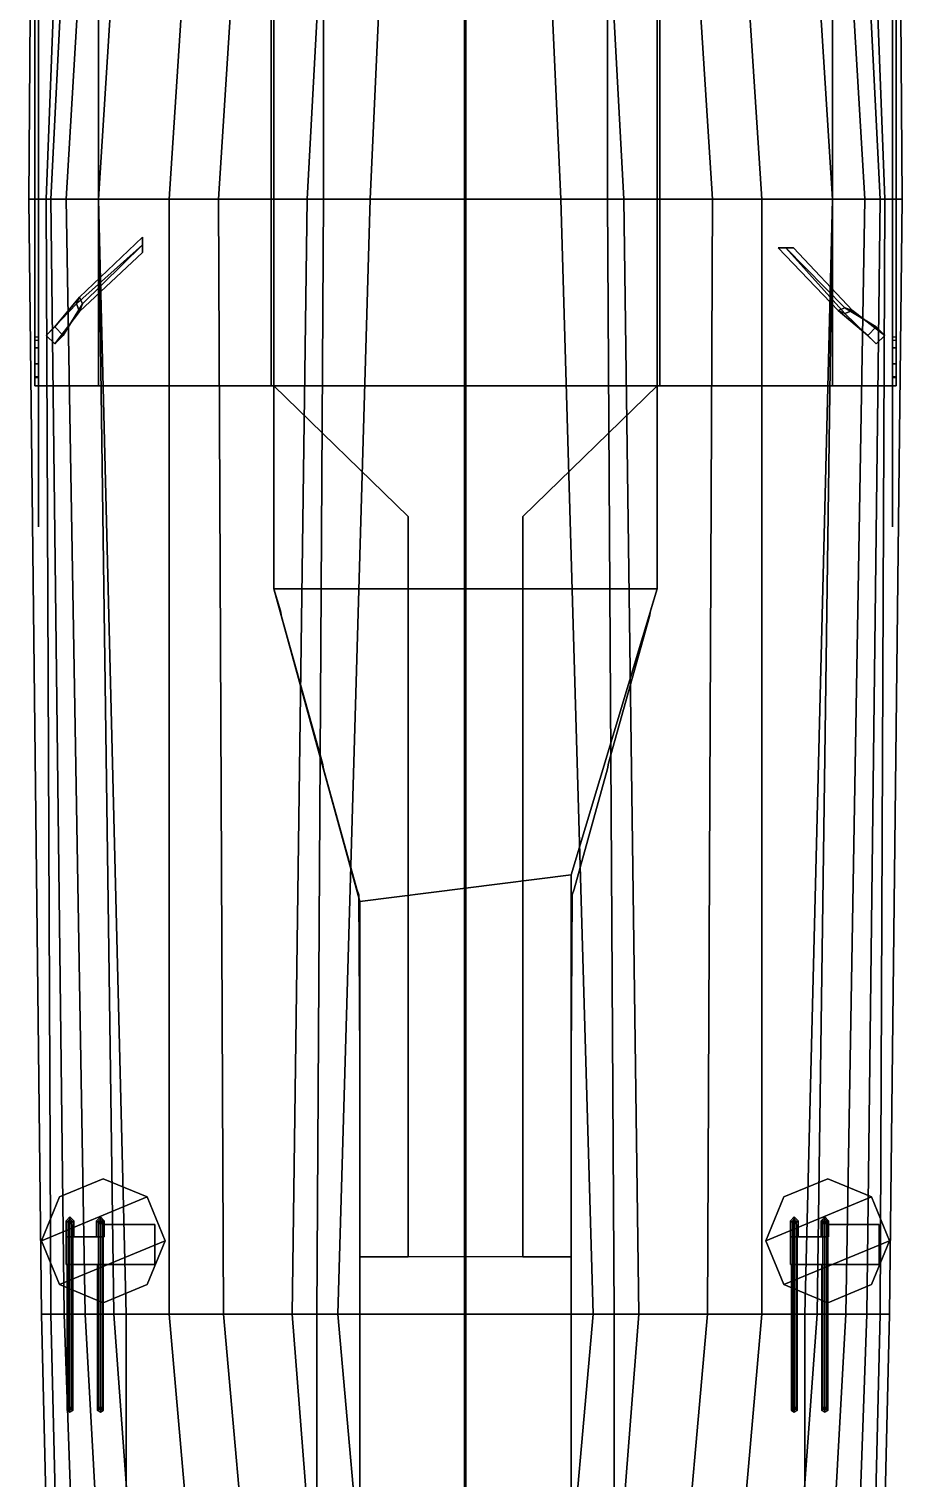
# Model space of a CAD drawing. Extents: x -4.6 to 4.6, y -46 to 43.8.
# Drawn here: x -4.58 to 4.58, y -11.52 to 3.69 of the extents above; entities that cross this region are included whole.
import ezdxf

# ---------------------------------------------------------------- set-up
doc = ezdxf.new("R2010")
doc.units = 0
doc.layers.get('0').update_dxf_attribs({"linetype": 'CONTINUOUS'})
doc.layers.add('RAILINGS', color=6, linetype='CONTINUOUS')
doc.layers.add('SUPERSTRUCTURE', color=3, linetype='CONTINUOUS')

msp = doc.modelspace()

# ---------------------------------------------------------------- linework, layer by layer
for points in [[(-4.48, 16.01, 2.84), (-3.86, 16.01, -0.05), (-4.4, 1.9, -0.05), (-4.58, 1.9, 2.84)], [(-3.85, 16.01, 2.93), (-4.48, 16.01, 2.84), (-4.58, 1.9, 2.84), (-3.85, 1.9, 2.93)], [(-3.85, 16.01, 5.01), (-4.52, 16.01, 4.94), (-4.52, -0.06, 4.89), (-3.85, -0.06, 4.96)], [(-4.52, 16.01, 4.94), (4.52, 16.01, 4.94), (4.52, -0.06, 4.89), (-4.52, -0.06, 4.89)], [(-4.52, 16.01, 4.94), (-4.52, 16.01, 4.84), (-4.52, -0.06, 4.72), (-4.52, -0.06, 4.89)], [(-4.48, -0.06, 4.72), (-4.48, 16.01, 4.84), (-4.48, 16.01, 4.94), (-4.48, -0.06, 4.89)], [(-3.86, 16.01, -0.05), (-3.64, 16.01, -0.6), (-4.35, 1.9, -0.6), (-4.4, 1.9, -0.05)], [(-3.64, 16.01, -0.6), (-3.35, 16.01, -1.15), (-4.19, 1.9, -1.15), (-4.35, 1.9, -0.6)], [(-3.35, 16.01, -1.15), (-2.96, 16.01, -1.7), (-3.85, 1.9, -1.7), (-4.19, 1.9, -1.15)], [(-2.96, 16.01, -1.7), (-2.19, 16.01, -2.46), (-3.11, 1.9, -2.46), (-3.85, 1.9, -1.7)], [(-1.49, 16.01, 3.07), (-3.85, 16.01, 2.93), (-3.85, 1.9, 2.93), (-1.49, 1.9, 3.07)], [(-2.04, 16.01, 5.1), (-3.85, 16.01, 5.01), (-3.85, -0.06, 4.96), (-2.04, -0.06, 5.05)], [(-2.19, 16.01, -2.46), (-1.69, 16.01, -2.76), (-2.59, 1.9, -2.76), (-3.11, 1.9, -2.46)], [(-1.69, 16.01, -2.76), (-0.9, 16.01, -3.2), (-1.66, 1.9, -3.2), (-2.59, 1.9, -2.76)], [(0, 16.01, 5.1), (-2.04, 16.01, 5.1), (-2.04, -0.06, 5.05), (0, -0.06, 5.05)], [(-0.9, 16.01, -3.2), (-0.36, 16.01, -3.4), (-1, 1.9, -3.4), (-1.66, 1.9, -3.2)], [(0, 16.01, 3.07), (-1.49, 16.01, 3.07), (-1.49, 1.9, 3.07), (0, 1.9, 3.07)], [(0, 1.9, -3.5), (-1, 1.9, -3.4), (-0.36, 16.01, -3.4), (0, 16.01, -3.5)], [(0, 1.9, 3.07), (1.49, 1.9, 3.07), (1.49, 16.01, 3.07), (0, 16.01, 3.07)], [(0, 16.01, -3.5), (0.36, 16.01, -3.4), (1, 1.9, -3.4), (0, 1.9, -3.5)], [(0, -0.06, 5.05), (2.04, -0.06, 5.05), (2.04, 16.01, 5.1), (0, 16.01, 5.1)], [(1.66, 1.9, -3.2), (1, 1.9, -3.4), (0.36, 16.01, -3.4), (0.9, 16.01, -3.2)], [(2.59, 1.9, -2.76), (1.66, 1.9, -3.2), (0.9, 16.01, -3.2), (1.69, 16.01, -2.76)], [(1.49, 1.9, 3.07), (3.85, 1.9, 2.93), (3.85, 16.01, 2.93), (1.49, 16.01, 3.07)], [(3.11, 1.9, -2.46), (2.59, 1.9, -2.76), (1.69, 16.01, -2.76), (2.19, 16.01, -2.46)], [(2.04, -0.06, 5.05), (3.85, -0.06, 4.96), (3.85, 16.01, 5.01), (2.04, 16.01, 5.1)], [(3.85, 1.9, -1.7), (3.11, 1.9, -2.46), (2.19, 16.01, -2.46), (2.96, 16.01, -1.7)], [(4.19, 1.9, -1.15), (3.85, 1.9, -1.7), (2.96, 16.01, -1.7), (3.35, 16.01, -1.15)], [(4.35, 1.9, -0.6), (4.19, 1.9, -1.15), (3.35, 16.01, -1.15), (3.64, 16.01, -0.6)], [(4.4, 1.9, -0.05), (4.35, 1.9, -0.6), (3.64, 16.01, -0.6), (3.86, 16.01, -0.05)], [(3.85, 1.9, 2.93), (4.58, 1.9, 2.84), (4.48, 16.01, 2.84), (3.85, 16.01, 2.93)], [(3.85, -0.06, 4.96), (4.52, -0.06, 4.89), (4.52, 16.01, 4.94), (3.85, 16.01, 5.01)], [(4.58, 1.9, 2.84), (4.4, 1.9, -0.05), (3.86, 16.01, -0.05), (4.48, 16.01, 2.84)], [(4.48, 16.01, 4.94), (4.48, 16.01, 4.84), (4.48, -0.06, 4.72), (4.48, -0.06, 4.89)], [(4.52, -0.06, 4.72), (4.52, 16.01, 4.84), (4.52, 16.01, 4.94), (4.52, -0.06, 4.89)], [(-4.52, -0.06, 4.72), (-4.52, 7.871, 4.779), (-4.48, 7.871, 4.779), (-4.48, -0.06, 4.72)], [(-0.01, -21.23, 12.44), (0.005, -21.23, 12.449), (0.005, 7.86, 19.67), (-0.01, 7.86, 19.66)], [(0.005, -21.23, 12.431), (-0.01, -21.23, 12.44), (-0.01, 7.86, 19.66), (0.005, 7.86, 19.65)], [(0.005, -21.23, 12.449), (0.005, -21.23, 12.431), (0.005, 7.86, 19.65), (0.005, 7.86, 19.67)], [(4.48, -0.06, 4.72), (4.48, 7.871, 4.779), (4.52, 7.871, 4.779), (4.52, -0.06, 4.72)], [(-4.58, 1.9, 2.84), (-4.4, 1.9, -0.05), (-4.35, -9.8, -0.05), (-4.45, -9.8, 2.87)], [(-3.85, 1.9, 2.93), (-4.58, 1.9, 2.84), (-4.45, -9.8, 2.87), (-3.56, -9.8, 2.98)], [(-4.4, 1.9, -0.05), (-4.35, 1.9, -0.6), (-4.21, -9.8, -0.6), (-4.35, -9.8, -0.05)], [(-4.35, 1.9, -0.6), (-4.19, 1.9, -1.15), (-3.99, -9.8, -1.15), (-4.21, -9.8, -0.6)], [(-4.19, 1.9, -1.15), (-3.85, 1.9, -1.7), (-3.69, -9.8, -1.7), (-3.99, -9.8, -1.15)], [(-3.85, 1.9, -1.7), (-3.11, 1.9, -2.46), (-3.11, -9.8, -2.46), (-3.69, -9.8, -1.7)], [(-1.49, 1.9, 3.07), (-3.85, 1.9, 2.93), (-3.56, -9.8, 2.98), (-1.56, -9.8, 3.08)], [(-3.11, 1.9, -2.46), (-2.59, 1.9, -2.76), (-2.54, -9.8, -2.96), (-3.11, -9.8, -2.46)], [(-2.59, 1.9, -2.76), (-1.66, 1.9, -3.2), (-1.82, -9.8, -3.35), (-2.54, -9.8, -2.96)], [(-1.66, 1.9, -3.2), (-1, 1.9, -3.4), (-1.34, -9.8, -3.45), (-1.82, -9.8, -3.35)], [(0, 1.9, 3.07), (-1.49, 1.9, 3.07), (-1.56, -9.8, 3.08), (0, -9.8, 3.08)], [(0, -9.8, -3.48), (-1.34, -9.8, -3.45), (-1, 1.9, -3.4), (0, 1.9, -3.5)], [(0, 1.9, -3.5), (1, 1.9, -3.4), (1.34, -9.8, -3.45), (0, -9.8, -3.48)], [(0, -9.8, 3.08), (1.56, -9.8, 3.08), (1.49, 1.9, 3.07), (0, 1.9, 3.07)], [(1.82, -9.8, -3.35), (1.34, -9.8, -3.45), (1, 1.9, -3.4), (1.66, 1.9, -3.2)], [(1.56, -9.8, 3.08), (3.56, -9.8, 2.98), (3.85, 1.9, 2.93), (1.49, 1.9, 3.07)], [(2.54, -9.8, -2.96), (1.82, -9.8, -3.35), (1.66, 1.9, -3.2), (2.59, 1.9, -2.76)], [(3.11, -9.8, -2.46), (2.54, -9.8, -2.96), (2.59, 1.9, -2.76), (3.11, 1.9, -2.46)], [(3.69, -9.8, -1.7), (3.11, -9.8, -2.46), (3.11, 1.9, -2.46), (3.85, 1.9, -1.7)], [(3.56, -9.8, 2.98), (4.45, -9.8, 2.87), (4.58, 1.9, 2.84), (3.85, 1.9, 2.93)], [(3.99, -9.8, -1.15), (3.69, -9.8, -1.7), (3.85, 1.9, -1.7), (4.19, 1.9, -1.15)], [(4.21, -9.8, -0.6), (3.99, -9.8, -1.15), (4.19, 1.9, -1.15), (4.35, 1.9, -0.6)], [(4.35, -9.8, -0.05), (4.21, -9.8, -0.6), (4.35, 1.9, -0.6), (4.4, 1.9, -0.05)], [(4.45, -9.8, 2.87), (4.35, -9.8, -0.05), (4.4, 1.9, -0.05), (4.58, 1.9, 2.84)], [(-4.05, 0.87, 7.55), (-4.08, 0.8, 7.58), (-3.39, 1.42, 8.03), (-3.39, 1.5, 7.98)], [(-4.08, 0.8, 7.58), (-4.05, 0.72, 7.55), (-3.39, 1.34, 7.98), (-3.39, 1.42, 8.03)], [(-4.02, 0.8, 7.52), (-4.05, 0.87, 7.55), (-3.39, 1.5, 7.98), (-3.39, 1.42, 7.93)], [(-4.05, 0.72, 7.55), (-4.02, 0.8, 7.52), (-3.39, 1.42, 7.93), (-3.39, 1.34, 7.98)], [(-3.39, 1.5, 7.98), (-3.39, 1.42, 8.03), (-3.39, 1.34, 7.98), (-3.39, 1.42, 7.93)], [(3.91, 0.73, 7.55), (3.98, 0.7, 7.58), (3.36, 1.39, 8.03), (3.28, 1.39, 7.98)], [(3.98, 0.76, 7.52), (3.91, 0.73, 7.55), (3.28, 1.39, 7.98), (3.36, 1.39, 7.93)], [(3.28, 1.39, 7.98), (3.36, 1.39, 8.03), (3.44, 1.39, 7.98), (3.36, 1.39, 7.93)], [(3.98, 0.7, 7.58), (4.06, 0.73, 7.55), (3.44, 1.39, 7.98), (3.36, 1.39, 8.03)], [(4.06, 0.73, 7.55), (3.98, 0.76, 7.52), (3.36, 1.39, 7.93), (3.44, 1.39, 7.98)], [(-4.31, 0.56, 7.02), (-4.4, 0.47, 7.02), (-4.08, 0.8, 7.58), (-4.05, 0.87, 7.55)], [(-4.4, 0.47, 7.02), (-4.31, 0.38, 7.02), (-4.05, 0.72, 7.55), (-4.08, 0.8, 7.58)], [(-4.22, 0.47, 7.02), (-4.31, 0.56, 7.02), (-4.05, 0.87, 7.55), (-4.02, 0.8, 7.52)], [(-4.31, 0.38, 7.02), (-4.22, 0.47, 7.02), (-4.02, 0.8, 7.52), (-4.05, 0.72, 7.55)], [(4.31, 0.56, 7.02), (4.22, 0.47, 7.02), (3.91, 0.73, 7.55), (3.98, 0.76, 7.52)], [(4.22, 0.47, 7.02), (4.31, 0.38, 7.02), (3.98, 0.7, 7.58), (3.91, 0.73, 7.55)], [(4.4, 0.47, 7.02), (4.31, 0.56, 7.02), (3.98, 0.76, 7.52), (4.06, 0.73, 7.55)], [(4.31, 0.38, 7.02), (4.4, 0.47, 7.02), (4.06, 0.73, 7.55), (3.98, 0.7, 7.58)], [(-4.31, 0.56, 4.89), (-4.4, 0.47, 4.89), (-4.4, 0.47, 7.02), (-4.31, 0.56, 7.02)], [(-4.4, 0.47, 4.89), (-4.31, 0.38, 4.89), (-4.31, 0.38, 7.02), (-4.4, 0.47, 7.02)], [(-4.22, 0.47, 4.89), (-4.31, 0.56, 4.89), (-4.31, 0.56, 7.02), (-4.22, 0.47, 7.02)], [(-4.31, 0.38, 4.89), (-4.22, 0.47, 4.89), (-4.22, 0.47, 7.02), (-4.31, 0.38, 7.02)], [(4.31, 0.56, 4.89), (4.22, 0.47, 4.89), (4.22, 0.47, 7.02), (4.31, 0.56, 7.02)], [(4.22, 0.47, 4.89), (4.31, 0.38, 4.89), (4.31, 0.38, 7.02), (4.22, 0.47, 7.02)], [(4.4, 0.47, 4.89), (4.31, 0.56, 4.89), (4.31, 0.56, 7.02), (4.4, 0.47, 7.02)], [(4.31, 0.38, 4.89), (4.4, 0.47, 4.89), (4.4, 0.47, 7.02), (4.31, 0.38, 7.02)], [(-4.52, 0.04, 2.84), (-4.52, 0.17, 3.33), (-4.52, 0.34, 3.33), (-4.52, 0.45, 2.84)], [(-4.52, 0.45, 2.84), (-4.52, 0.34, 3.33), (-4.48, 0.34, 3.33), (-4.48, 0.45, 2.84)], [(-4.48, 0.418, 4.724), (-4.48, 0.34, 4.52), (-4.52, 0.34, 4.52), (-4.52, 0.418, 4.724)], [(-4.52, 0.418, 4.724), (-4.52, 0.34, 4.52), (-4.52, 0.17, 4.52), (-4.52, 0.024, 4.721)], [(-4.52, 0.34, 4.52), (-4.52, 0.34, 3.33), (-4.52, 0.17, 3.33), (-4.52, 0.17, 4.52)], [(-4.48, 0.34, 4.52), (-4.48, 0.34, 3.33), (-4.52, 0.34, 3.33), (-4.52, 0.34, 4.52)], [(-4.48, 0.34, 3.33), (-4.48, 0.17, 3.33), (-4.48, 0.04, 2.84), (-4.48, 0.45, 2.84)], [(-4.48, 0.17, 4.52), (-4.48, 0.34, 4.52), (-4.48, 0.418, 4.724), (-4.48, 0.024, 4.721)], [(-4.48, 0.17, 3.33), (-4.48, 0.34, 3.33), (-4.48, 0.34, 4.52), (-4.48, 0.17, 4.52)], [(4.48, 0.04, 2.84), (4.48, 0.17, 3.33), (4.48, 0.34, 3.33), (4.48, 0.45, 2.84)], [(4.48, 0.45, 2.84), (4.48, 0.34, 3.33), (4.52, 0.34, 3.33), (4.52, 0.45, 2.84)], [(4.48, 0.418, 4.724), (4.48, 0.34, 4.52), (4.48, 0.17, 4.52), (4.48, 0.024, 4.721)], [(4.52, 0.418, 4.724), (4.52, 0.34, 4.52), (4.48, 0.34, 4.52), (4.48, 0.418, 4.724)], [(4.48, 0.34, 4.52), (4.48, 0.34, 3.33), (4.48, 0.17, 3.33), (4.48, 0.17, 4.52)], [(4.52, 0.34, 4.52), (4.52, 0.34, 3.33), (4.48, 0.34, 3.33), (4.48, 0.34, 4.52)], [(4.52, 0.34, 3.33), (4.52, 0.17, 3.33), (4.52, 0.04, 2.84), (4.52, 0.45, 2.84)], [(4.52, 0.17, 4.52), (4.52, 0.34, 4.52), (4.52, 0.418, 4.724), (4.52, 0.024, 4.721)], [(4.52, 0.17, 3.33), (4.52, 0.34, 3.33), (4.52, 0.34, 4.52), (4.52, 0.17, 4.52)], [(-4.52, 0.024, 4.721), (-4.52, 0.17, 4.52), (-4.48, 0.17, 4.52), (-4.48, 0.024, 4.721)], [(-4.52, 0.17, 4.52), (-4.52, 0.17, 3.33), (-4.48, 0.17, 3.33), (-4.48, 0.17, 4.52)], [(-4.48, 0.04, 2.84), (-4.48, 0.17, 3.33), (-4.52, 0.17, 3.33), (-4.52, 0.04, 2.84)], [(4.48, 0.17, 4.52), (4.48, 0.17, 3.33), (4.52, 0.17, 3.33), (4.52, 0.17, 4.52)], [(4.52, 0.04, 2.84), (4.52, 0.17, 3.33), (4.48, 0.17, 3.33), (4.48, 0.04, 2.84)], [(4.48, 0.024, 4.721), (4.48, 0.17, 4.52), (4.52, 0.17, 4.52), (4.52, 0.024, 4.721)], [(-4.52, -0.06, 4.89), (-4.52, -0.06, 4.72), (-4.48, -0.06, 4.72), (-4.48, -0.06, 4.89)], [(4.48, -0.06, 4.89), (4.48, -0.06, 4.72), (4.52, -0.06, 4.72), (4.52, -0.06, 4.89)], [(-4.45, -9.03, 3.18), (-3.34, -8.57, 3.18), (-3.8, -8.38, 3.18), (-4.26, -8.57, 3.18)], [(-3.8, -8.38, 2.98), (-4.26, -8.57, 2.98), (-4.26, -8.57, 3.18), (-3.8, -8.38, 3.18)], [(-3.34, -8.57, 2.98), (-3.8, -8.38, 2.98), (-3.8, -8.38, 3.18), (-3.34, -8.57, 3.18)], [(3.15, -9.03, 3.18), (4.26, -8.57, 3.18), (3.8, -8.38, 3.18), (3.34, -8.57, 3.18)], [(3.8, -8.38, 2.98), (3.34, -8.57, 2.98), (3.34, -8.57, 3.18), (3.8, -8.38, 3.18)], [(4.26, -8.57, 2.98), (3.8, -8.38, 2.98), (3.8, -8.38, 3.18), (4.26, -8.57, 3.18)], [(-4.26, -9.49, 3.18), (-3.15, -9.03, 3.18), (-3.34, -8.57, 3.18), (-4.45, -9.03, 3.18)], [(-4.26, -8.57, 2.98), (-4.45, -9.03, 2.98), (-4.45, -9.03, 3.18), (-4.26, -8.57, 3.18)], [(-3.15, -9.03, 2.98), (-3.34, -8.57, 2.98), (-3.34, -8.57, 3.18), (-3.15, -9.03, 3.18)], [(3.34, -8.57, 2.98), (3.15, -9.03, 2.98), (3.15, -9.03, 3.18), (3.34, -8.57, 3.18)], [(3.34, -9.49, 3.18), (4.45, -9.03, 3.18), (4.26, -8.57, 3.18), (3.15, -9.03, 3.18)], [(4.45, -9.03, 2.98), (4.26, -8.57, 2.98), (4.26, -8.57, 3.18), (4.45, -9.03, 3.18)], [(-4.15, -8.78, 3.62), (-4.19, -8.82, 3.62), (-4.19, -8.82, 4.12), (-4.15, -8.78, 4.12)], [(-4.15, -8.99, 3.51), (-4.19, -8.99, 3.55), (-4.19, -8.82, 3.62), (-4.15, -8.78, 3.62)], [(-4.15, -8.86, 4.12), (-4.11, -8.82, 4.12), (-4.15, -8.78, 4.12), (-4.19, -8.82, 4.12)], [(-4.15, -8.8, 4.12), (-4.17, -8.82, 4.12), (-4.17, -10.79, 5.78), (-4.15, -10.77, 5.78)], [(-4.11, -8.82, 3.62), (-4.15, -8.78, 3.62), (-4.15, -8.78, 4.12), (-4.11, -8.82, 4.12)], [(-4.11, -8.99, 3.55), (-4.15, -8.99, 3.51), (-4.15, -8.78, 3.62), (-4.11, -8.82, 3.62)], [(-4.13, -8.82, 4.12), (-4.15, -8.8, 4.12), (-4.15, -10.77, 5.78), (-4.13, -10.79, 5.78)], [(-3.83, -8.86, 4.12), (-3.79, -8.82, 4.12), (-3.83, -8.78, 4.12), (-3.87, -8.82, 4.12)], [(-3.83, -8.99, 3.51), (-3.87, -8.99, 3.55), (-3.87, -8.82, 3.62), (-3.83, -8.78, 3.62)], [(-3.83, -8.78, 3.62), (-3.87, -8.82, 3.62), (-3.87, -8.82, 4.12), (-3.83, -8.78, 4.12)], [(-3.83, -8.8, 4.12), (-3.85, -8.82, 4.12), (-3.85, -10.79, 5.78), (-3.83, -10.77, 5.78)], [(-3.79, -8.99, 3.55), (-3.83, -8.99, 3.51), (-3.83, -8.78, 3.62), (-3.79, -8.82, 3.62)], [(-3.79, -8.82, 3.62), (-3.83, -8.78, 3.62), (-3.83, -8.78, 4.12), (-3.79, -8.82, 4.12)], [(-3.81, -8.82, 4.12), (-3.83, -8.8, 4.12), (-3.83, -10.77, 5.78), (-3.81, -10.79, 5.78)], [(3.45, -8.86, 4.12), (3.49, -8.82, 4.12), (3.45, -8.78, 4.12), (3.41, -8.82, 4.12)], [(3.45, -8.99, 3.51), (3.41, -8.99, 3.55), (3.41, -8.82, 3.62), (3.45, -8.78, 3.62)], [(3.45, -8.78, 3.62), (3.41, -8.82, 3.62), (3.41, -8.82, 4.12), (3.45, -8.78, 4.12)], [(3.45, -8.8, 4.12), (3.43, -8.82, 4.12), (3.43, -10.79, 5.78), (3.45, -10.77, 5.78)], [(3.49, -8.99, 3.55), (3.45, -8.99, 3.51), (3.45, -8.78, 3.62), (3.49, -8.82, 3.62)], [(3.49, -8.82, 3.62), (3.45, -8.78, 3.62), (3.45, -8.78, 4.12), (3.49, -8.82, 4.12)], [(3.47, -8.82, 4.12), (3.45, -8.8, 4.12), (3.45, -10.77, 5.78), (3.47, -10.79, 5.78)], [(3.77, -8.78, 3.62), (3.73, -8.82, 3.62), (3.73, -8.82, 4.12), (3.77, -8.78, 4.12)], [(3.77, -8.99, 3.51), (3.73, -8.99, 3.55), (3.73, -8.82, 3.62), (3.77, -8.78, 3.62)], [(3.77, -8.86, 4.12), (3.81, -8.82, 4.12), (3.77, -8.78, 4.12), (3.73, -8.82, 4.12)], [(3.77, -8.8, 4.12), (3.75, -8.82, 4.12), (3.75, -10.79, 5.78), (3.77, -10.77, 5.78)], [(3.81, -8.82, 3.62), (3.77, -8.78, 3.62), (3.77, -8.78, 4.12), (3.81, -8.82, 4.12)], [(3.81, -8.99, 3.55), (3.77, -8.99, 3.51), (3.77, -8.78, 3.62), (3.81, -8.82, 3.62)], [(3.79, -8.82, 4.12), (3.77, -8.8, 4.12), (3.77, -10.77, 5.78), (3.79, -10.79, 5.78)], [(-4.19, -8.82, 3.62), (-4.15, -8.86, 3.62), (-4.15, -8.86, 4.12), (-4.19, -8.82, 4.12)], [(-4.19, -8.99, 3.55), (-4.15, -8.99, 3.59), (-4.15, -8.86, 3.62), (-4.19, -8.82, 3.62)], [(-4.17, -8.82, 4.12), (-4.15, -8.84, 4.12), (-4.15, -10.81, 5.78), (-4.17, -10.79, 5.78)], [(-4.15, -8.84, 4.12), (-4.13, -8.82, 4.12), (-4.13, -10.79, 5.78), (-4.15, -10.81, 5.78)], [(-4.15, -8.86, 3.62), (-4.11, -8.82, 3.62), (-4.11, -8.82, 4.12), (-4.15, -8.86, 4.12)], [(-4.15, -8.99, 3.59), (-4.11, -8.99, 3.55), (-4.11, -8.82, 3.62), (-4.15, -8.86, 3.62)], [(-4.12, -8.86, 3.87), (-4.12, -8.86, 3.18), (-4.12, -9.28, 3.18), (-4.12, -9.28, 3.87)], [(-3.87, -8.99, 3.55), (-3.83, -8.99, 3.59), (-3.83, -8.86, 3.62), (-3.87, -8.82, 3.62)], [(-3.87, -8.82, 3.62), (-3.83, -8.86, 3.62), (-3.83, -8.86, 4.12), (-3.87, -8.82, 4.12)], [(-3.85, -8.82, 4.12), (-3.83, -8.84, 4.12), (-3.83, -10.81, 5.78), (-3.85, -10.79, 5.78)], [(-3.83, -8.84, 4.12), (-3.81, -8.82, 4.12), (-3.81, -10.79, 5.78), (-3.83, -10.81, 5.78)], [(-3.83, -8.99, 3.59), (-3.79, -8.99, 3.55), (-3.79, -8.82, 3.62), (-3.83, -8.86, 3.62)], [(-3.83, -8.86, 3.62), (-3.79, -8.82, 3.62), (-3.79, -8.82, 4.12), (-3.83, -8.86, 4.12)], [(-3.8, -8.86, 3.87), (-3.8, -8.86, 3.18), (-3.8, -9.28, 3.18), (-3.8, -9.28, 3.87)], [(-3.26, -9.28, 3.87), (-3.26, -8.86, 3.87), (-3.8, -8.86, 3.87), (-3.8, -9.28, 3.87)], [(-3.26, -8.86, 3.87), (-3.26, -8.86, 3.18), (-3.8, -8.86, 3.18), (-3.8, -8.86, 3.87)], [(-3.26, -9.28, 3.18), (-3.26, -8.86, 3.18), (-3.26, -8.86, 3.87), (-3.26, -9.28, 3.87)], [(3.41, -8.99, 3.55), (3.45, -8.99, 3.59), (3.45, -8.86, 3.62), (3.41, -8.82, 3.62)], [(3.41, -8.82, 3.62), (3.45, -8.86, 3.62), (3.45, -8.86, 4.12), (3.41, -8.82, 4.12)], [(3.43, -8.82, 4.12), (3.45, -8.84, 4.12), (3.45, -10.81, 5.78), (3.43, -10.79, 5.78)], [(3.45, -8.84, 4.12), (3.47, -8.82, 4.12), (3.47, -10.79, 5.78), (3.45, -10.81, 5.78)], [(3.45, -8.99, 3.59), (3.49, -8.99, 3.55), (3.49, -8.82, 3.62), (3.45, -8.86, 3.62)], [(3.45, -8.86, 3.62), (3.49, -8.82, 3.62), (3.49, -8.82, 4.12), (3.45, -8.86, 4.12)], [(3.48, -8.86, 3.87), (3.48, -8.86, 3.18), (3.48, -9.28, 3.18), (3.48, -9.28, 3.87)], [(3.73, -8.82, 3.62), (3.77, -8.86, 3.62), (3.77, -8.86, 4.12), (3.73, -8.82, 4.12)], [(3.73, -8.99, 3.55), (3.77, -8.99, 3.59), (3.77, -8.86, 3.62), (3.73, -8.82, 3.62)], [(3.75, -8.82, 4.12), (3.77, -8.84, 4.12), (3.77, -10.81, 5.78), (3.75, -10.79, 5.78)], [(3.77, -8.84, 4.12), (3.79, -8.82, 4.12), (3.79, -10.79, 5.78), (3.77, -10.81, 5.78)], [(3.77, -8.86, 3.62), (3.81, -8.82, 3.62), (3.81, -8.82, 4.12), (3.77, -8.86, 4.12)], [(3.77, -8.99, 3.59), (3.81, -8.99, 3.55), (3.81, -8.82, 3.62), (3.77, -8.86, 3.62)], [(4.34, -9.28, 3.87), (4.34, -8.86, 3.87), (3.8, -8.86, 3.87), (3.8, -9.28, 3.87)], [(4.34, -8.86, 3.87), (4.34, -8.86, 3.18), (3.8, -8.86, 3.18), (3.8, -8.86, 3.87)], [(3.8, -8.86, 3.87), (3.8, -8.86, 3.18), (3.8, -9.28, 3.18), (3.8, -9.28, 3.87)], [(4.34, -9.28, 3.18), (4.34, -8.86, 3.18), (4.34, -8.86, 3.87), (4.34, -9.28, 3.87)], [(-4.45, -9.03, 2.98), (-4.26, -9.49, 2.98), (-4.26, -9.49, 3.18), (-4.45, -9.03, 3.18)], [(-3.8, -9.68, 3.18), (-3.34, -9.49, 3.18), (-3.15, -9.03, 3.18), (-4.26, -9.49, 3.18)], [(-3.8, -9.28, 3.59), (-3.8, -8.99, 3.59), (-4.19, -8.99, 3.59), (-4.19, -9.28, 3.59)], [(-3.8, -8.99, 3.59), (-3.8, -8.99, 3.18), (-4.19, -8.99, 3.18), (-4.19, -8.99, 3.59)], [(-4.19, -8.99, 3.59), (-4.19, -8.99, 3.18), (-4.19, -9.28, 3.18), (-4.19, -9.28, 3.59)], [(-3.34, -9.49, 2.98), (-3.15, -9.03, 2.98), (-3.15, -9.03, 3.18), (-3.34, -9.49, 3.18)], [(3.15, -9.03, 2.98), (3.34, -9.49, 2.98), (3.34, -9.49, 3.18), (3.15, -9.03, 3.18)], [(3.8, -9.68, 3.18), (4.26, -9.49, 3.18), (4.45, -9.03, 3.18), (3.34, -9.49, 3.18)], [(3.41, -8.99, 3.59), (3.41, -8.99, 3.18), (3.41, -9.28, 3.18), (3.41, -9.28, 3.59)], [(3.8, -9.28, 3.59), (3.8, -8.99, 3.59), (3.41, -8.99, 3.59), (3.41, -9.28, 3.59)], [(3.8, -8.99, 3.59), (3.8, -8.99, 3.18), (3.41, -8.99, 3.18), (3.41, -8.99, 3.59)], [(4.26, -9.49, 2.98), (4.45, -9.03, 2.98), (4.45, -9.03, 3.18), (4.26, -9.49, 3.18)], [(-4.19, -9.28, 3.59), (-4.19, -9.28, 3.18), (-3.8, -9.28, 3.18), (-3.8, -9.28, 3.59)], [(-4.18, -10.81, 5.78), (-4.15, -10.79, 5.81), (-4.15, -9.28, 3.57), (-4.18, -9.28, 3.54)], [(-4.15, -10.83, 5.75), (-4.18, -10.81, 5.78), (-4.18, -9.28, 3.54), (-4.15, -9.28, 3.51)], [(-4.15, -10.79, 5.81), (-4.12, -10.81, 5.78), (-4.12, -9.28, 3.54), (-4.15, -9.28, 3.57)], [(-4.12, -10.81, 5.78), (-4.15, -10.83, 5.75), (-4.15, -9.28, 3.51), (-4.12, -9.28, 3.54)], [(-3.83, -10.83, 5.75), (-3.86, -10.81, 5.78), (-3.86, -9.28, 3.54), (-3.83, -9.28, 3.51)], [(-3.86, -10.81, 5.78), (-3.83, -10.79, 5.81), (-3.83, -9.28, 3.57), (-3.86, -9.28, 3.54)], [(-3.8, -10.81, 5.78), (-3.83, -10.83, 5.75), (-3.83, -9.28, 3.51), (-3.8, -9.28, 3.54)], [(-3.83, -10.79, 5.81), (-3.8, -10.81, 5.78), (-3.8, -9.28, 3.54), (-3.83, -9.28, 3.57)], [(-3.8, -9.28, 3.87), (-3.8, -9.28, 3.18), (-3.26, -9.28, 3.18), (-3.26, -9.28, 3.87)], [(3.41, -9.28, 3.59), (3.41, -9.28, 3.18), (3.8, -9.28, 3.18), (3.8, -9.28, 3.59)], [(3.45, -10.83, 5.75), (3.42, -10.81, 5.78), (3.42, -9.28, 3.54), (3.45, -9.28, 3.51)], [(3.42, -10.81, 5.78), (3.45, -10.79, 5.81), (3.45, -9.28, 3.57), (3.42, -9.28, 3.54)], [(3.48, -10.81, 5.78), (3.45, -10.83, 5.75), (3.45, -9.28, 3.51), (3.48, -9.28, 3.54)], [(3.45, -10.79, 5.81), (3.48, -10.81, 5.78), (3.48, -9.28, 3.54), (3.45, -9.28, 3.57)], [(3.74, -10.81, 5.78), (3.77, -10.79, 5.81), (3.77, -9.28, 3.57), (3.74, -9.28, 3.54)], [(3.77, -10.83, 5.75), (3.74, -10.81, 5.78), (3.74, -9.28, 3.54), (3.77, -9.28, 3.51)], [(3.77, -10.79, 5.81), (3.8, -10.81, 5.78), (3.8, -9.28, 3.54), (3.77, -9.28, 3.57)], [(3.8, -10.81, 5.78), (3.77, -10.83, 5.75), (3.77, -9.28, 3.51), (3.8, -9.28, 3.54)], [(3.8, -9.28, 3.87), (3.8, -9.28, 3.18), (4.34, -9.28, 3.18), (4.34, -9.28, 3.87)], [(-4.26, -9.49, 2.98), (-3.8, -9.68, 2.98), (-3.8, -9.68, 3.18), (-4.26, -9.49, 3.18)], [(-3.8, -9.68, 2.98), (-3.34, -9.49, 2.98), (-3.34, -9.49, 3.18), (-3.8, -9.68, 3.18)], [(3.34, -9.49, 2.98), (3.8, -9.68, 2.98), (3.8, -9.68, 3.18), (3.34, -9.49, 3.18)], [(3.8, -9.68, 2.98), (4.26, -9.49, 2.98), (4.26, -9.49, 3.18), (3.8, -9.68, 3.18)], [(-4.45, -9.8, 2.87), (-4.35, -9.8, -0.05), (-4.12, -19.39, 0.93), (-4.22, -19.39, 2.89)], [(-3.56, -9.8, 2.98), (-4.45, -9.8, 2.87), (-4.22, -19.39, 2.89), (-3.56, -19.39, 2.98)], [(-4.35, -9.8, -0.05), (-4.21, -9.8, -0.6), (-3.87, -19.39, -0.08), (-4.12, -19.39, 0.93)], [(-4.21, -9.8, -0.6), (-3.99, -9.8, -1.15), (-3.46, -19.39, -0.98), (-3.87, -19.39, -0.08)], [(-3.99, -9.8, -1.15), (-3.69, -9.8, -1.7), (-2.99, -19.39, -1.7), (-3.46, -19.39, -0.98)], [(-3.69, -9.8, -1.7), (-3.11, -9.8, -2.46), (-2.27, -19.39, -2.46), (-2.99, -19.39, -1.7)], [(-1.56, -9.8, 3.08), (-3.56, -9.8, 2.98), (-3.56, -19.39, 2.98), (-1.56, -19.39, 3.08)], [(-3.11, -9.8, -2.46), (-2.54, -9.8, -2.96), (-1.69, -19.39, -2.9), (-2.27, -19.39, -2.46)], [(-2.54, -9.8, -2.96), (-1.82, -9.8, -3.35), (-1.07, -19.39, -3.23), (-1.69, -19.39, -2.9)], [(-1.82, -9.8, -3.35), (-1.34, -9.8, -3.45), (-0.49, -19.39, -3.44), (-1.07, -19.39, -3.23)], [(0, -9.8, 3.08), (-1.56, -9.8, 3.08), (-1.56, -19.39, 3.08), (0, -19.39, 3.08)], [(0, -19.39, -3.48), (-0.49, -19.39, -3.44), (-1.34, -9.8, -3.45), (0, -9.8, -3.48)], [(0, -9.8, -3.48), (1.34, -9.8, -3.45), (0.49, -19.39, -3.44), (0, -19.39, -3.48)], [(0, -19.39, 3.08), (1.56, -19.39, 3.08), (1.56, -9.8, 3.08), (0, -9.8, 3.08)], [(1.07, -19.39, -3.23), (0.49, -19.39, -3.44), (1.34, -9.8, -3.45), (1.82, -9.8, -3.35)], [(1.69, -19.39, -2.9), (1.07, -19.39, -3.23), (1.82, -9.8, -3.35), (2.54, -9.8, -2.96)], [(1.56, -19.39, 3.08), (3.56, -19.39, 2.98), (3.56, -9.8, 2.98), (1.56, -9.8, 3.08)], [(2.27, -19.39, -2.46), (1.69, -19.39, -2.9), (2.54, -9.8, -2.96), (3.11, -9.8, -2.46)], [(2.99, -19.39, -1.7), (2.27, -19.39, -2.46), (3.11, -9.8, -2.46), (3.69, -9.8, -1.7)], [(3.46, -19.39, -0.98), (2.99, -19.39, -1.7), (3.69, -9.8, -1.7), (3.99, -9.8, -1.15)], [(3.87, -19.39, -0.08), (3.46, -19.39, -0.98), (3.99, -9.8, -1.15), (4.21, -9.8, -0.6)], [(3.56, -19.39, 2.98), (4.22, -19.39, 2.89), (4.45, -9.8, 2.87), (3.56, -9.8, 2.98)], [(4.12, -19.39, 0.93), (3.87, -19.39, -0.08), (4.21, -9.8, -0.6), (4.35, -9.8, -0.05)], [(4.22, -19.39, 2.89), (4.12, -19.39, 0.93), (4.35, -9.8, -0.05), (4.45, -9.8, 2.87)], [(-4.15, -10.79, 5.81), (-4.18, -10.81, 5.78), (-4.15, -10.83, 5.75), (-4.12, -10.81, 5.78)], [(-3.83, -10.79, 5.81), (-3.86, -10.81, 5.78), (-3.83, -10.83, 5.75), (-3.8, -10.81, 5.78)], [(3.45, -10.79, 5.81), (3.42, -10.81, 5.78), (3.45, -10.83, 5.75), (3.48, -10.81, 5.78)], [(3.77, -10.79, 5.81), (3.74, -10.81, 5.78), (3.77, -10.83, 5.75), (3.8, -10.81, 5.78)]]:
    msp.add_3dface(points)
at = {"layer": 'RAILINGS'}
for points in [[(-4.48, 5.21, 3.87), (-4.48, 5.21, 3.93), (-4.48, -1.48, 3.93), (-4.48, -1.48, 3.87)], [(-4.48, -1.48, 3.87), (-4.48, -1.48, 3.93), (-4.48, 5.21, 3.93), (-4.48, 5.21, 3.87)], [(-4.48, -1.48, 3.46), (-4.48, -1.48, 3.52), (-4.48, 5.21, 3.52), (-4.48, 5.21, 3.46)], [(-4.48, 5.21, 3.46), (-4.48, 5.21, 3.52), (-4.48, -1.48, 3.52), (-4.48, -1.48, 3.46)], [(-4.48, 5.21, 3.22), (-4.48, 5.21, 3.28), (-4.48, -1.48, 3.28), (-4.48, -1.48, 3.22)], [(-4.48, -1.48, 3.22), (-4.48, -1.48, 3.28), (-4.48, 5.21, 3.28), (-4.48, 5.21, 3.22)], [(4.48, -1.48, 3.22), (4.48, -1.48, 3.28), (4.48, 5.21, 3.28), (4.48, 5.21, 3.22)], [(4.48, 5.21, 3.22), (4.48, 5.21, 3.28), (4.48, -1.48, 3.28), (4.48, -1.48, 3.22)], [(4.48, 5.21, 3.46), (4.48, 5.21, 3.52), (4.48, -1.48, 3.52), (4.48, -1.48, 3.46)], [(4.48, -1.48, 3.46), (4.48, -1.48, 3.52), (4.48, 5.21, 3.52), (4.48, 5.21, 3.46)], [(4.48, -1.48, 3.87), (4.48, -1.48, 3.93), (4.48, 5.21, 3.93), (4.48, 5.21, 3.87)], [(4.48, 5.21, 3.87), (4.48, 5.21, 3.93), (4.48, -1.48, 3.93), (4.48, -1.48, 3.87)], [(-4.48, 3.47, 3.93), (-4.48, 3.53, 3.93), (-4.48, 3.53, 2.84), (-4.48, 3.47, 2.84)], [(-4.48, 3.47, 2.84), (-4.48, 3.53, 2.84), (-4.48, 3.53, 3.93), (-4.48, 3.47, 3.93)], [(4.48, 3.47, 3.93), (4.48, 3.53, 3.93), (4.48, 3.53, 2.84), (4.48, 3.47, 2.84)], [(4.48, 3.47, 2.84), (4.48, 3.53, 2.84), (4.48, 3.53, 3.93), (4.48, 3.47, 3.93)], [(-4.48, 1.73, 2.84), (-4.48, 1.79, 2.84), (-4.48, 1.79, 3.93), (-4.48, 1.73, 3.93)], [(-4.48, 1.73, 3.93), (-4.48, 1.79, 3.93), (-4.48, 1.79, 2.84), (-4.48, 1.73, 2.84)], [(4.48, 1.73, 2.84), (4.48, 1.79, 2.84), (4.48, 1.79, 3.93), (4.48, 1.73, 3.93)], [(4.48, 1.73, 3.93), (4.48, 1.79, 3.93), (4.48, 1.79, 2.84), (4.48, 1.73, 2.84)], [(-4.48, -0.01, 2.84), (-4.48, 0.05, 2.84), (-4.48, 0.05, 3.93), (-4.48, -0.01, 3.93)], [(-4.48, -0.01, 3.93), (-4.48, 0.05, 3.93), (-4.48, 0.05, 2.84), (-4.48, -0.01, 2.84)], [(4.48, -0.01, 2.84), (4.48, 0.05, 2.84), (4.48, 0.05, 3.93), (4.48, -0.01, 3.93)], [(4.48, -0.01, 3.93), (4.48, 0.05, 3.93), (4.48, 0.05, 2.84), (4.48, -0.01, 2.84)], [(-2.01, -0.13, 5.02), (-2.01, -0.07, 5.02), (-2.01, -0.07, 5.94), (-2.01, -0.13, 5.94)], [(-2.01, -0.13, 5.94), (-2.01, -0.07, 5.94), (-2.01, -0.07, 5.02), (-2.01, -0.13, 5.02)], [(-2.01, -2.19, 5.85), (-2.01, -2.19, 5.91), (-2.01, -0.13, 5.94), (-2.01, -0.13, 5.88)], [(-2.01, -0.13, 5.88), (-2.01, -0.13, 5.94), (-2.01, -2.19, 5.91), (-2.01, -2.19, 5.85)], [(-2.01, -0.13, 5.56), (-2.01, -0.13, 5.62), (-2.01, -2.19, 5.59), (-2.01, -2.19, 5.53)], [(-2.01, -2.19, 5.53), (-2.01, -2.19, 5.59), (-2.01, -0.13, 5.62), (-2.01, -0.13, 5.56)], [(2.01, -0.13, 5.94), (2.01, -0.07, 5.94), (2.01, -0.07, 5.02), (2.01, -0.13, 5.02)], [(2.01, -0.13, 5.02), (2.01, -0.07, 5.02), (2.01, -0.07, 5.94), (2.01, -0.13, 5.94)], [(2.01, -2.19, 5.53), (2.01, -2.19, 5.59), (2.01, -0.13, 5.62), (2.01, -0.13, 5.56)], [(2.01, -0.13, 5.56), (2.01, -0.13, 5.62), (2.01, -2.19, 5.59), (2.01, -2.19, 5.53)], [(2.01, -0.13, 5.88), (2.01, -0.13, 5.94), (2.01, -2.19, 5.91), (2.01, -2.19, 5.85)], [(2.01, -2.19, 5.85), (2.01, -2.19, 5.91), (2.01, -0.13, 5.94), (2.01, -0.13, 5.88)], [(-4.48, -1.54, 3.93), (-4.48, -1.48, 3.93), (-4.48, -1.48, 2.84), (-4.48, -1.54, 2.84)], [(-4.48, -1.54, 2.84), (-4.48, -1.48, 2.84), (-4.48, -1.48, 3.93), (-4.48, -1.54, 3.93)], [(4.48, -1.54, 3.93), (4.48, -1.48, 3.93), (4.48, -1.48, 2.84), (4.48, -1.54, 2.84)], [(4.48, -1.54, 2.84), (4.48, -1.48, 2.84), (4.48, -1.48, 3.93), (4.48, -1.54, 3.93)], [(-2.01, -2.19, 5.88), (-2.01, -2.19, 5.94), (-1.94, -2.42, 5.91), (-1.94, -2.42, 5.85)], [(-1.94, -2.42, 5.85), (-1.94, -2.42, 5.91), (-2.01, -2.19, 5.94), (-2.01, -2.19, 5.88)], [(-1.94, -2.42, 5.53), (-1.94, -2.42, 5.59), (-2.01, -2.19, 5.62), (-2.01, -2.19, 5.56)], [(-2.01, -2.19, 5.56), (-2.01, -2.19, 5.62), (-1.94, -2.42, 5.59), (-1.94, -2.42, 5.53)], [(2.01, -2.19, 5.56), (2.01, -2.19, 5.62), (1.94, -2.42, 5.59), (1.94, -2.42, 5.53)], [(1.94, -2.42, 5.53), (1.94, -2.42, 5.59), (2.01, -2.19, 5.62), (2.01, -2.19, 5.56)], [(1.94, -2.42, 5.85), (1.94, -2.42, 5.91), (2.01, -2.19, 5.94), (2.01, -2.19, 5.88)], [(2.01, -2.19, 5.88), (2.01, -2.19, 5.94), (1.94, -2.42, 5.91), (1.94, -2.42, 5.85)], [(-1.93, -2.48, 5.02), (-1.94, -2.42, 5.02), (-1.94, -2.42, 5.91), (-1.93, -2.48, 5.91)], [(-1.93, -2.48, 5.91), (-1.94, -2.42, 5.91), (-1.94, -2.42, 5.02), (-1.93, -2.48, 5.02)], [(1.93, -2.48, 5.91), (1.94, -2.42, 5.91), (1.94, -2.42, 5.02), (1.93, -2.48, 5.02)], [(1.93, -2.48, 5.02), (1.94, -2.42, 5.02), (1.94, -2.42, 5.91), (1.93, -2.48, 5.91)], [(-1.93, -2.48, 5.85), (-1.93, -2.48, 5.91), (-1.5, -4.02, 5.91), (-1.5, -4.02, 5.85)], [(-1.5, -4.02, 5.85), (-1.5, -4.02, 5.91), (-1.93, -2.48, 5.91), (-1.93, -2.48, 5.85)], [(-1.93, -2.48, 5.53), (-1.93, -2.48, 5.59), (-1.5, -4.02, 5.59), (-1.5, -4.02, 5.53)], [(-1.5, -4.02, 5.53), (-1.5, -4.02, 5.59), (-1.93, -2.48, 5.59), (-1.93, -2.48, 5.53)], [(1.5, -4.02, 5.53), (1.5, -4.02, 5.59), (1.93, -2.48, 5.59), (1.93, -2.48, 5.53)], [(1.93, -2.48, 5.53), (1.93, -2.48, 5.59), (1.5, -4.02, 5.59), (1.5, -4.02, 5.53)], [(1.93, -2.48, 5.85), (1.93, -2.48, 5.91), (1.5, -4.02, 5.91), (1.5, -4.02, 5.85)], [(1.5, -4.02, 5.85), (1.5, -4.02, 5.91), (1.93, -2.48, 5.91), (1.93, -2.48, 5.85)], [(-1.49, -4.08, 5.02), (-1.5, -4.02, 5.02), (-1.5, -4.02, 5.91), (-1.49, -4.08, 5.91)], [(-1.49, -4.08, 5.91), (-1.5, -4.02, 5.91), (-1.5, -4.02, 5.02), (-1.49, -4.08, 5.02)], [(-1.49, -4.08, 5.85), (-1.49, -4.08, 5.91), (-1.14, -5.34, 5.91), (-1.14, -5.34, 5.85)], [(-1.14, -5.34, 5.85), (-1.14, -5.34, 5.91), (-1.49, -4.08, 5.91), (-1.49, -4.08, 5.85)], [(-1.49, -4.08, 5.53), (-1.49, -4.08, 5.59), (-1.14, -5.34, 5.59), (-1.14, -5.34, 5.53)], [(-1.14, -5.34, 5.53), (-1.14, -5.34, 5.59), (-1.49, -4.08, 5.59), (-1.49, -4.08, 5.53)], [(1.14, -5.34, 5.53), (1.14, -5.34, 5.59), (1.49, -4.08, 5.59), (1.49, -4.08, 5.53)], [(1.49, -4.08, 5.53), (1.49, -4.08, 5.59), (1.14, -5.34, 5.59), (1.14, -5.34, 5.53)], [(1.49, -4.08, 5.85), (1.49, -4.08, 5.91), (1.14, -5.34, 5.91), (1.14, -5.34, 5.85)], [(1.14, -5.34, 5.85), (1.14, -5.34, 5.91), (1.49, -4.08, 5.91), (1.49, -4.08, 5.85)], [(1.49, -4.08, 5.02), (1.5, -4.02, 5.02), (1.5, -4.02, 5.91), (1.49, -4.08, 5.91)], [(1.49, -4.08, 5.91), (1.5, -4.02, 5.91), (1.5, -4.02, 5.02), (1.49, -4.08, 5.02)], [(-1.12, -5.4, 5.02), (-1.14, -5.34, 5.02), (-1.14, -5.34, 5.91), (-1.12, -5.4, 5.91)], [(-1.12, -5.4, 5.91), (-1.14, -5.34, 5.91), (-1.14, -5.34, 5.02), (-1.12, -5.4, 5.02)], [(-1.11, -7.11, 5.85), (-1.11, -7.11, 5.91), (-1.12, -5.4, 5.91), (-1.12, -5.4, 5.85)], [(-1.12, -5.4, 5.85), (-1.12, -5.4, 5.91), (-1.11, -7.11, 5.91), (-1.11, -7.11, 5.85)], [(-1.11, -7.11, 5.53), (-1.11, -7.11, 5.59), (-1.12, -5.4, 5.59), (-1.12, -5.4, 5.53)], [(-1.12, -5.4, 5.53), (-1.12, -5.4, 5.59), (-1.11, -7.11, 5.59), (-1.11, -7.11, 5.53)], [(1.12, -5.4, 5.53), (1.12, -5.4, 5.59), (1.11, -7.11, 5.59), (1.11, -7.11, 5.53)], [(1.11, -7.11, 5.53), (1.11, -7.11, 5.59), (1.12, -5.4, 5.59), (1.12, -5.4, 5.53)], [(1.11, -7.11, 5.85), (1.11, -7.11, 5.91), (1.12, -5.4, 5.91), (1.12, -5.4, 5.85)], [(1.12, -5.4, 5.85), (1.12, -5.4, 5.91), (1.11, -7.11, 5.91), (1.11, -7.11, 5.85)], [(1.12, -5.4, 5.91), (1.14, -5.34, 5.91), (1.14, -5.34, 5.02), (1.12, -5.4, 5.02)], [(1.12, -5.4, 5.02), (1.14, -5.34, 5.02), (1.14, -5.34, 5.91), (1.12, -5.4, 5.91)], [(-1.11, -7.17, 5.91), (-1.11, -7.11, 5.91), (-1.11, -7.11, 5.02), (-1.11, -7.17, 5.02)], [(-1.11, -7.17, 5.02), (-1.11, -7.11, 5.02), (-1.11, -7.11, 5.91), (-1.11, -7.17, 5.91)], [(1.11, -7.17, 5.02), (1.11, -7.11, 5.02), (1.11, -7.11, 5.91), (1.11, -7.17, 5.91)], [(1.11, -7.17, 5.91), (1.11, -7.11, 5.91), (1.11, -7.11, 5.02), (1.11, -7.17, 5.02)], [(-1.11, -11.4, 5.85), (-1.11, -11.4, 5.91), (-1.11, -7.17, 5.91), (-1.11, -7.17, 5.85)], [(-1.11, -7.17, 5.85), (-1.11, -7.17, 5.91), (-1.11, -11.4, 5.91), (-1.11, -11.4, 5.85)], [(-1.11, -11.4, 5.53), (-1.11, -11.4, 5.59), (-1.11, -7.17, 5.59), (-1.11, -7.17, 5.53)], [(-1.11, -7.17, 5.53), (-1.11, -7.17, 5.59), (-1.11, -11.4, 5.59), (-1.11, -11.4, 5.53)], [(1.11, -7.17, 5.53), (1.11, -7.17, 5.59), (1.11, -11.4, 5.59), (1.11, -11.4, 5.53)], [(1.11, -11.4, 5.53), (1.11, -11.4, 5.59), (1.11, -7.17, 5.59), (1.11, -7.17, 5.53)], [(1.11, -11.4, 5.85), (1.11, -11.4, 5.91), (1.11, -7.17, 5.91), (1.11, -7.17, 5.85)], [(1.11, -7.17, 5.85), (1.11, -7.17, 5.91), (1.11, -11.4, 5.91), (1.11, -11.4, 5.85)], [(-1.11, -8.67, 5.02), (-1.11, -8.61, 5.02), (-1.11, -8.61, 5.91), (-1.11, -8.67, 5.91)], [(-1.11, -8.67, 5.91), (-1.11, -8.61, 5.91), (-1.11, -8.61, 5.02), (-1.11, -8.67, 5.02)], [(1.11, -8.67, 5.91), (1.11, -8.61, 5.91), (1.11, -8.61, 5.02), (1.11, -8.67, 5.02)], [(1.11, -8.67, 5.02), (1.11, -8.61, 5.02), (1.11, -8.61, 5.91), (1.11, -8.67, 5.91)], [(-1.11, -10.1, 5.91), (-1.11, -10.04, 5.91), (-1.11, -10.04, 5.02), (-1.11, -10.1, 5.02)], [(-1.11, -10.1, 5.02), (-1.11, -10.04, 5.02), (-1.11, -10.04, 5.91), (-1.11, -10.1, 5.91)], [(1.11, -10.1, 5.02), (1.11, -10.04, 5.02), (1.11, -10.04, 5.91), (1.11, -10.1, 5.91)], [(1.11, -10.1, 5.91), (1.11, -10.04, 5.91), (1.11, -10.04, 5.02), (1.11, -10.1, 5.02)], [(-1.11, -11.46, 5.02), (-1.11, -11.4, 5.02), (-1.11, -11.4, 5.91), (-1.11, -11.46, 5.91)], [(-1.11, -11.46, 5.91), (-1.11, -11.4, 5.91), (-1.11, -11.4, 5.02), (-1.11, -11.46, 5.02)], [(1.11, -11.46, 5.91), (1.11, -11.4, 5.91), (1.11, -11.4, 5.02), (1.11, -11.46, 5.02)], [(1.11, -11.46, 5.02), (1.11, -11.4, 5.02), (1.11, -11.4, 5.91), (1.11, -11.46, 5.91)], [(-1.11, -11.52, 5.85), (-1.11, -11.52, 5.91), (-1.11, -11.46, 5.91), (-1.11, -11.46, 5.85)], [(-1.11, -11.46, 5.85), (-1.11, -11.46, 5.91), (-1.11, -11.52, 5.91), (-1.11, -11.52, 5.85)], [(-1.11, -11.52, 5.53), (-1.11, -11.52, 5.59), (-1.11, -11.46, 5.59), (-1.11, -11.46, 5.53)], [(-1.11, -11.46, 5.53), (-1.11, -11.46, 5.59), (-1.11, -11.52, 5.59), (-1.11, -11.52, 5.53)], [(1.11, -11.46, 5.53), (1.11, -11.46, 5.59), (1.11, -11.52, 5.59), (1.11, -11.52, 5.53)], [(1.11, -11.52, 5.53), (1.11, -11.52, 5.59), (1.11, -11.46, 5.59), (1.11, -11.46, 5.53)], [(1.11, -11.52, 5.85), (1.11, -11.52, 5.91), (1.11, -11.46, 5.91), (1.11, -11.46, 5.85)], [(1.11, -11.46, 5.85), (1.11, -11.46, 5.91), (1.11, -11.52, 5.91), (1.11, -11.52, 5.85)]]:
    msp.add_3dface(points, dxfattribs=at)
at = {"layer": 'SUPERSTRUCTURE'}
for points in [[(2.01, -2.19, 5.02), (2.01, 8.24, 5.02), (-2.01, 8.24, 5.02), (-2.01, -2.19, 5.02)], [(-2.01, 8.24, 5.02), (-2.01, 8.24, 3.04), (-2.01, -0.06, 3.04), (-2.01, -0.06, 5.02)], [(2.01, -0.06, 3.04), (2.01, 8.24, 3.04), (2.01, 8.24, 5.02), (2.01, -0.06, 5.02)], [(-2.01, -0.06, 5.02), (-2.01, -0.06, 4.83), (-2.01, -2.19, 4.83), (-2.01, -2.19, 5.02)], [(-2.01, -2.19, 4.83), (-2.01, -0.06, 4.83), (2.01, -0.06, 4.83), (2.01, -2.19, 4.83)], [(-2.01, -0.06, 4.83), (-2.01, -0.06, 3.07), (-0.6, -1.43, 3.07), (-0.6, -1.43, 4.83)], [(0.6, -1.43, 3.07), (2.01, -0.06, 3.07), (2.01, -0.06, 4.83), (0.6, -1.43, 4.83)], [(2.01, -2.19, 4.83), (2.01, -0.06, 4.83), (2.01, -0.06, 5.02), (2.01, -2.19, 5.02)], [(-0.6, -1.43, 4.83), (-0.6, -1.43, 3.07), (-0.6, -9.2, 3.07), (-0.6, -9.2, 4.83)], [(0.6, -9.2, 3.07), (0.6, -1.43, 3.07), (0.6, -1.43, 4.83), (0.6, -9.2, 4.83)], [(-2.01, -2.19, 5.02), (-2.01, -2.19, 4.83), (-1.11, -5.47, 4.83), (-1.11, -5.47, 5.02)], [(-1.11, -5.47, 4.83), (-2.01, -2.19, 4.83), (2.01, -2.19, 4.83), (1.11, -5.19, 4.83)], [(1.11, -5.19, 5.02), (2.01, -2.19, 5.02), (-2.01, -2.19, 5.02), (-1.11, -5.47, 5.02)], [(1.11, -5.19, 4.83), (2.01, -2.19, 4.83), (2.01, -2.19, 5.02), (1.11, -5.19, 5.02)], [(1.11, -19.33, 5.02), (1.11, -5.19, 5.02), (-1.11, -5.47, 5.02), (-1.11, -19.33, 5.02)], [(-1.11, -9.2, 4.83), (-1.11, -5.47, 4.83), (1.11, -5.19, 4.83), (1.11, -9.2, 4.83)], [(1.11, -9.2, 4.83), (1.11, -5.19, 4.83), (1.11, -5.19, 5.02), (1.11, -9.2, 5.02)], [(-1.11, -5.47, 5.02), (-1.11, -5.47, 4.83), (-1.11, -9.2, 4.83), (-1.11, -9.2, 5.02)], [(-1.11, -9.2, 5.02), (-1.11, -9.2, 3.07), (-1.11, -19.33, 3.07), (-1.11, -19.33, 5.02)], [(-1.11, -9.2, 3.07), (-1.11, -9.2, 4.83), (-0.6, -9.2, 4.83), (-0.6, -9.2, 3.07)], [(0.6, -9.2, 3.07), (0.6, -9.2, 4.83), (1.11, -9.2, 4.83), (1.11, -9.2, 3.07)], [(1.11, -19.33, 3.07), (1.11, -9.2, 3.07), (1.11, -9.2, 5.02), (1.11, -19.33, 5.02)]]:
    msp.add_3dface(points, dxfattribs=at)

doc.saveas('drawing.dxf')
